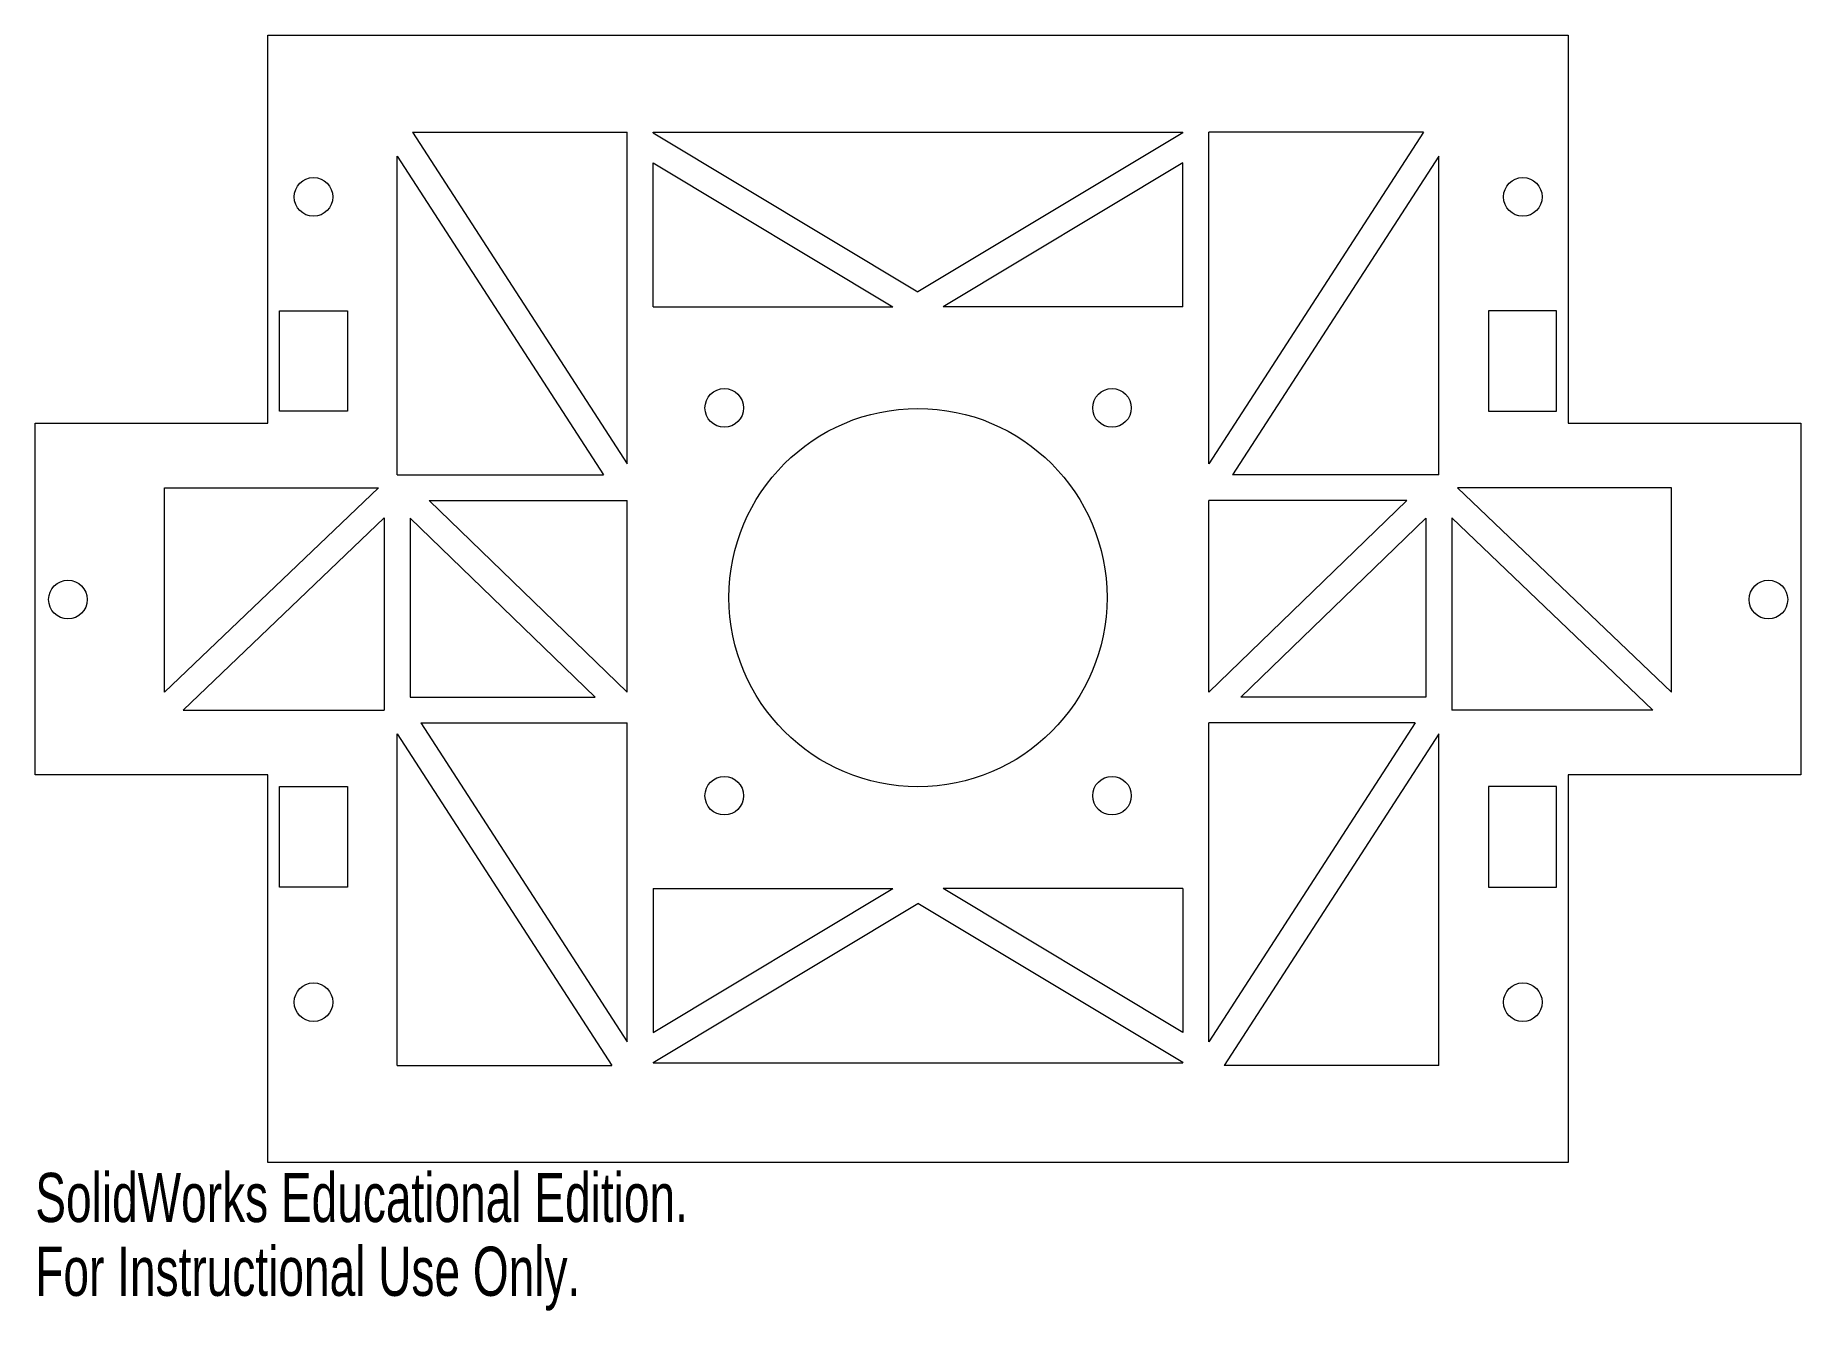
# Model space of a CAD drawing. Header units: inches. Extents: x -3.48 to 3.35, y -3.35 to 1.58.
import ezdxf

# ---------------------------------------------------------------- set-up
doc = ezdxf.new("R2010")
doc.units = ezdxf.units.IN
doc.header["$MEASUREMENT"] = 0
doc.styles.add('SLDTEXTSTYLE0', font='TXT', dxfattribs={"width": 0.7})

msp = doc.modelspace()

# ---------------------------------------------------------------- linework, layer by layer
at = {"color": 7, "linetype": 'Continuous', "lineweight": 15}
for p, q in [((-2.577, 1.5787), (2.453, 1.5787)), ((-2.577, 0.0787), (-2.577, 1.5787)), ((2.453, 1.5787), (2.453, 0.0787)), ((-2.0174, 1.2037), (-1.187, -0.0793)), ((-2.0174, 1.2037), (-1.187, 1.2037)), ((-1.187, -0.0793), (-1.187, 1.2037)), ((-1.087, 1.202), (-1.087, 1.2037)), ((-1.087, 1.2037), (0.963, 1.2037)), ((-1.087, 1.202), (-0.062, 0.587)), ((0.963, 1.202), (-0.062, 0.587)), ((0.963, 1.202), (0.963, 1.2037)), ((1.8935, 1.2037), (1.063, -0.0793)), ((1.063, -0.0793), (1.063, 1.2037)), ((1.8935, 1.2037), (1.063, 1.2037)), ((-2.077, 1.1117), (-1.2789, -0.1213)), ((-2.077, -0.1213), (-2.077, 1.1117)), ((1.953, 1.1117), (1.1549, -0.1213)), ((1.953, -0.1213), (1.953, 1.1117)), ((-1.087, 0.5287), (-1.087, 1.0854)), ((-1.087, 1.0854), (-0.1592, 0.5287)), ((0.963, 1.0854), (0.0352, 0.5287)), ((0.963, 0.5287), (0.963, 1.0854)), ((-2.5327, 0.1244), (-2.5327, 0.5134)), ((-2.5327, 0.5134), (-2.2687, 0.5134)), ((-2.2687, 0.5134), (-2.2687, 0.1244)), ((-1.087, 0.5287), (-0.1592, 0.5287)), ((0.963, 0.5287), (0.0352, 0.5287)), ((2.4088, 0.5134), (2.1448, 0.5134)), ((2.1448, 0.5134), (2.1448, 0.1244)), ((2.4088, 0.1244), (2.4088, 0.5134)), ((-3.477, 0.0787), (-2.577, 0.0787)), ((-3.477, -1.2813), (-3.477, 0.0787)), ((-2.2687, 0.1244), (-2.5327, 0.1244)), ((2.1448, 0.1244), (2.4088, 0.1244)), ((2.453, 0.0787), (3.353, 0.0787)), ((3.353, 0.0787), (3.353, -1.2813)), ((-2.077, -0.1213), (-1.2789, -0.1213)), ((1.953, -0.1213), (1.1549, -0.1213)), ((-2.977, -0.1713), (-2.1494, -0.1713)), ((-2.977, -0.9621), (-2.1494, -0.1713)), ((-2.977, -0.9621), (-2.977, -0.1713)), ((2.853, -0.9621), (2.0254, -0.1713)), ((2.853, -0.1713), (2.0254, -0.1713)), ((2.853, -0.9621), (2.853, -0.1713)), ((-1.9533, -0.2213), (-1.187, -0.9618)), ((-1.9533, -0.2213), (-1.187, -0.2213)), ((-1.187, -0.9618), (-1.187, -0.2213)), ((1.8293, -0.2213), (1.063, -0.9618)), ((1.063, -0.9618), (1.063, -0.2213)), ((1.8293, -0.2213), (1.063, -0.2213)), ((-2.9046, -1.0313), (-2.127, -0.2882)), ((-2.127, -0.2882), (-2.127, -1.0313)), ((-2.027, -0.2891), (-2.027, -0.9813)), ((-2.027, -0.2891), (-1.3107, -0.9813)), ((1.903, -0.2891), (1.1867, -0.9813)), ((1.903, -0.2891), (1.903, -0.9813)), ((2.003, -0.2882), (2.003, -1.0313)), ((2.7806, -1.0313), (2.003, -0.2882)), ((-2.027, -0.9813), (-1.3107, -0.9813)), ((1.903, -0.9813), (1.1867, -0.9813)), ((-2.9046, -1.0313), (-2.127, -1.0313)), ((-1.9851, -1.0813), (-1.187, -2.3143)), ((-1.9851, -1.0813), (-1.187, -1.0813)), ((-1.187, -2.3143), (-1.187, -1.0813)), ((1.8611, -1.0813), (1.063, -2.3143)), ((1.063, -2.3143), (1.063, -1.0813)), ((1.8611, -1.0813), (1.063, -1.0813)), ((2.7806, -1.0313), (2.003, -1.0313)), ((-2.077, -2.4063), (-2.077, -1.1233)), ((-2.077, -1.1233), (-1.2465, -2.4063)), ((1.953, -1.1233), (1.1226, -2.4063)), ((1.953, -2.4063), (1.953, -1.1233)), ((-2.577, -1.2813), (-3.477, -1.2813)), ((-2.577, -2.7813), (-2.577, -1.2813)), ((2.453, -1.2813), (2.453, -2.7813)), ((3.353, -1.2813), (2.453, -1.2813)), ((-2.5327, -1.7159), (-2.5327, -1.3269)), ((-2.5327, -1.3269), (-2.2687, -1.3269)), ((-2.2687, -1.3269), (-2.2687, -1.7159)), ((2.1448, -1.3269), (2.1448, -1.7159)), ((2.4088, -1.3269), (2.1448, -1.3269)), ((2.4088, -1.7159), (2.4088, -1.3269)), ((-2.2687, -1.7159), (-2.5327, -1.7159)), ((-1.087, -2.278), (-0.1592, -1.7213)), ((-1.087, -1.7213), (-1.087, -2.278)), ((-1.087, -1.7213), (-0.1592, -1.7213)), ((0.963, -2.278), (0.0352, -1.7213)), ((0.963, -1.7213), (0.0352, -1.7213)), ((0.963, -1.7213), (0.963, -2.278)), ((2.1448, -1.7159), (2.4088, -1.7159)), ((-1.087, -2.3946), (-0.062, -1.7796)), ((0.963, -2.3946), (-0.062, -1.7796)), ((-2.077, -2.4063), (-1.2465, -2.4063)), ((-1.087, -2.3946), (-1.087, -2.3963)), ((-1.087, -2.3963), (0.963, -2.3963)), ((0.963, -2.3946), (0.963, -2.3963)), ((1.953, -2.4063), (1.1226, -2.4063)), ((2.453, -2.7813), (-2.577, -2.7813))]:
    msp.add_line(p, q, dxfattribs=at)
for centre, radius in [((-2.4007, 0.9537), 0.0747), ((2.278, 0.9537), 0.0748), ((-0.8114, 0.1375), 0.0747), ((0.6886, 0.1375), 0.0747), ((-0.062, -0.5963), 0.7315), ((-3.3507, -0.6038), 0.0748), ((3.228, -0.6038), 0.0747), ((-0.8114, -1.3625), 0.0747), ((0.6886, -1.3625), 0.0747), ((-2.4007, -2.1613), 0.0747), ((2.278, -2.1613), 0.0748)]:
    msp.add_circle(centre, radius, dxfattribs=at)

# ---------------------------------------------------------------- texts
at = {"color": 7, "linetype": 'Continuous', "char_height": 0.1903, "attachment_point": 1, "style": 'SLDTEXTSTYLE0'}
for s, insert in [('SolidWorks Educational Edition.', (-3.477, -2.8214)), ('For Instructional Use Only.', (-3.477, -3.1069))]:
    msp.add_mtext(s, dxfattribs=dict(at, insert=insert))

doc.saveas('drawing.dxf')
